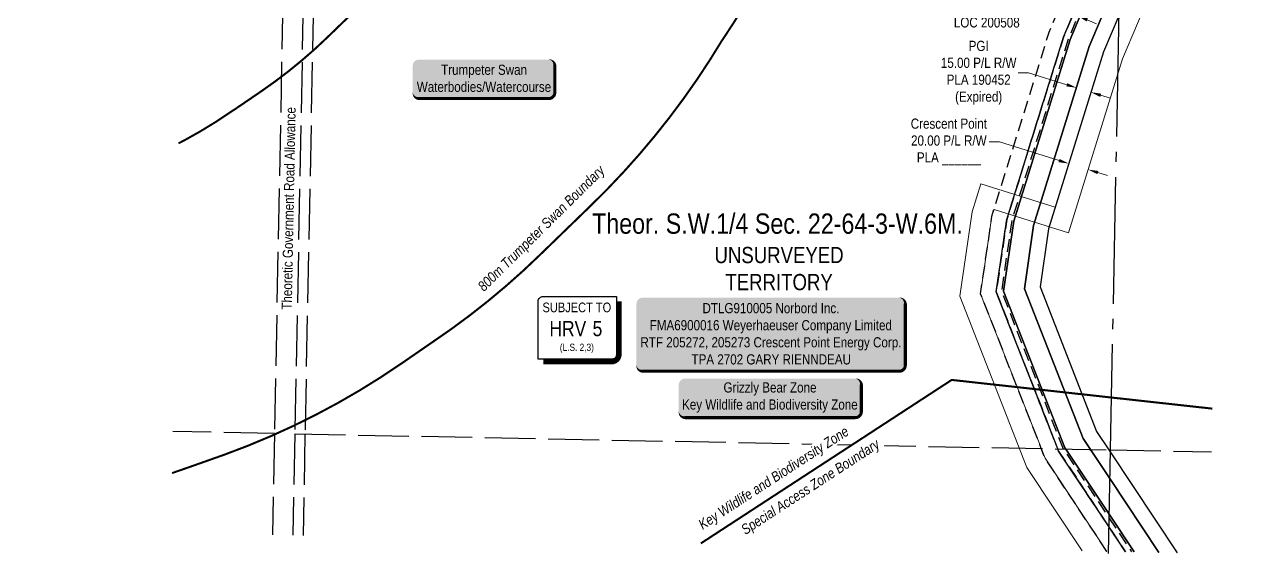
# Model space of a CAD drawing. Extents: x 407404 to 411829, y 6044942 to 6047584.
# Drawn here: x 410612 to 411827, y 6044942 to 6045463 of the extents above; entities that cross this region are included whole.
import ezdxf
from ezdxf.enums import TextEntityAlignment as Align

# ---------------------------------------------------------------- set-up
doc = ezdxf.new("R2010")
doc.units = 0
doc.header["$LTSCALE"] = 5
doc.header["$PDSIZE"] = 0.5
for name, pattern in [('DASHDOT2', [12.7, 6.35, -3.175, 0, -3.175]), ('foc-ACCESSROAD', [3.75, 2.5, -1.25]), ('foc-QUARTERLINE', [33, 25, -3, 2, -3]), ('foc-UNSURVEYED', [12.5, 10, -2.5])]:
    doc.linetypes.add(name, pattern=pattern)
doc.layers.get('Defpoints').update_dxf_attribs({"color": 9})
for name, color, linetype in [('AS-WILDLIFE', 131, 'DASHDOT2'), ('AS-WILDLIFE-BLOCK', 131, 'Continuous'), ('C-AR', 13, 'foc-ACCESSROAD'), ('C-SYMBOL', 7, 'Continuous'), ('CG-NOTES', 7, 'Continuous'), ('CTW', 7, 'Continuous'), ('F-RW', 190, 'Continuous'), ('L-QSEC', 8, 'foc-QUARTERLINE'), ('L-ROAD-T', 7, 'Continuous'), ('L-UNS-T', 3, 'Continuous'), ('L-USEC', 7, 'foc-UNSURVEYED')]:
    doc.layers.add(name, color=color, linetype=linetype)
for name, color, linetype, lineweight in [('C-AR-T', 13, 'Continuous', 9), ('C-RW-T', 13, 'Continuous', 9), ('F-RW-T', 190, 'Continuous', 9)]:
    doc.layers.add(name, color=color, linetype=linetype, lineweight=lineweight)
doc.styles.add('175L', font='ARIALN.TTF', dxfattribs={"height": 20})
doc.styles.add('240', font='ARIALN.TTF', dxfattribs={"height": 30})
doc.styles.add('80', font='ARIALN.TTF', dxfattribs={"height": 10})
doc.styles.add('80CG', font='ARIALN.TTF', dxfattribs={"height": 10})
doc.styles.add('80L', font='ARIALN.TTF', dxfattribs={"height": 10})
doc.styles.add('HRV', font='ARIALN.TTF', dxfattribs={"height": 3})
doc.dimstyles.new('Compass 5 000', dxfattribs={"dimscale": 5, "dimtxt": 9, "dimasz": 2, "dimexe": 0.2, "dimexo": 0.0625, "dimgap": 0.5, "dimtad": 0, "dimtih": 1, "dimtoh": 1, "dimzin": 0, "dimdsep": 46, "dimtxsty": '80CG', "dimcen": 0.1, "dimse1": 1, "dimse2": 1, "dimclrd": 256, "dimclrt": 256, "dimaunit": 1, "dimadec": 4, "dimazin": 0, "dimtfac": 0.06, "dimtofl": 0, "dimtmove": 0, "dimatfit": 1, "dimfxl": 0.2, "dimtolj": 1, "dimtzin": 0, "dimlwd": -1, "dimarcsym": 0})

# ---------------------------------------------------------------- blocks, each defined once
blk = doc.blocks.new('*D54')
at = {"layer": 'C-AR-T', "transparency": 16777216}
for p, q in [((411625.9, 6045482.2), (411615.9, 6045482.2)), ((411636.5, 6045477.7), (411625.9, 6045482.2)), ((411659.6, 6045468), (411668.8, 6045464.2))]:
    blk.add_line(p, q, dxfattribs=at)
for points in [[(411637.2, 6045479.2), (411635.9, 6045476.2), (411645.7, 6045473.8)], [(411660.2, 6045469.6), (411658.9, 6045466.5), (411650.4, 6045471.9)]]:
    blk.add_solid(points, dxfattribs=at)
at = {"layer": 'Defpoints', "color": 0, "transparency": 16777216}
for p in [(411645.7, 6045473.8), (411642, 6045465), (411646.7, 6045463.1)]:
    blk.add_point(p, dxfattribs=at)
at = {"layer": 'C-AR-T', "transparency": 16777216, "insert": (411560.5, 6045482.2), "char_height": 10, "attachment_point": 5, "style": '80CG', "bg_fill": 3, "box_fill_scale": 1.1, "bg_fill_color": 256, "bg_fill_true_color": 13158600, "bg_fill_transparency": 0}
blk.add_mtext('\\A1;Crescent Point\\P5.00 Water Line R/W\\PLOC 200508', dxfattribs=at)
blk = doc.blocks.new('*D55')
at = {"layer": 'Defpoints', "color": 0, "transparency": 16777216}
for p in [(411648.9, 6045401.1), (411644.3, 6045386.4), (411658.6, 6045381.9)]:
    blk.add_point(p, dxfattribs=at)
at = {"layer": 'F-RW-T', "transparency": 16777216}
for p, q in [((411601.6, 6045415.9), (411591.6, 6045415.9)), ((411639.4, 6045404.1), (411601.6, 6045415.9)), ((411672.8, 6045393.7), (411682.3, 6045390.7))]:
    blk.add_line(p, q, dxfattribs=at)
for points in [[(411639.9, 6045405.7), (411638.9, 6045402.5), (411648.9, 6045401.1)], [(411673.3, 6045395.3), (411672.3, 6045392.1), (411663.2, 6045396.7)]]:
    blk.add_solid(points, dxfattribs=at)
at = {"layer": 'F-RW-T', "transparency": 16777216, "insert": (411552.5, 6045415.9), "char_height": 10, "attachment_point": 5, "style": '80CG'}
blk.add_mtext('\\A1;PGI \\P15.00 P/L R/W\\PPLA 190452\\P(Expired)', dxfattribs=at)
blk = doc.blocks.new('*U61')
h = blk.add_hatch(color=255)
edge = h.paths.add_edge_path()
edge.add_line((-84, -20), (84, -20))
edge.add_arc((84, -14), 6, 270, 360)
edge.add_line((90, -14), (90, 12.5))
edge.add_arc((84, 12.5), 6, 0, 90)
edge.add_line((84, 18.5), (-84, 18.5))
edge.add_arc((-84, 12.5), 6, 90, 180)
edge.add_line((-90, 12.5), (-90, -14))
edge.add_arc((-84, -14), 6, 180, 270)
at = {"color": 131, "flags": 128}
blk.add_lwpolyline([(-84, -20, 3, 3, 0), (84, -20, 3, 3, 0.414214), (90, -14, 3, 3, 0), (90, 12.5, 3, 0, 0.414214), (84, 18.5, 0, 0, 0), (-84, 18.5, 0, 0, 0.414214), (-90, 12.5, 0, 0, 0), (-90, -14, 0, 3, 0.414214)], format="xyseb", close=True, dxfattribs=at)
at = {"color": 131, "style": '80'}
blk.add_attdef('ENTER_TEXT_001', (-36, -5), '', height=10, dxfattribs=at)
blk = doc.blocks.new('HRV')
blk.add_lwpolyline([(-35.1, 31.6), (37.2, 31.6), (37.2, -25.5, -0.414214), (32.2, -30.5), (-40.1, -30.5), (-40.1, 26.6, -0.414214)], format="xyb", close=True)
at = {"const_width": 5, "flags": 128}
blk.add_lwpolyline([(-35.1, -33), (32.2, -33, 0.414214), (39.7, -25.5), (39.7, 26.6)], format="xyb", dxfattribs=at)
at = {"style": '80L'}
blk.add_text('SUBJECT TO', height=9.5, dxfattribs=at).set_placement((-2, 13.1), align=Align.BOTTOM_CENTER)
blk.add_attdef('(N.W.1/4 00)', text='', height=7.12, dxfattribs=at).set_placement((-2, -24.4), align=Align.BOTTOM_CENTER)
at = {"layer": 'CTW', "color": 3, "style": 'HRV'}
blk.add_text('HRV', height=15, dxfattribs=at).set_placement((-10.9, -0.2), align=Align.MIDDLE_CENTER)
blk.add_attdef('0', text='', height=15, dxfattribs=at).set_placement((18.3, -0.2), align=Align.MIDDLE_CENTER)
blk = doc.blocks.new('*U58')
h = blk.add_hatch(color=255)
edge = h.paths.add_edge_path()
edge.add_line((-126.5, -37), (126.5, -37))
edge.add_arc((126.5, -31), 6, 270, 360)
edge.add_line((132.5, -31), (132.5, 29.5))
edge.add_arc((126.5, 29.5), 6, 0, 90)
edge.add_line((126.5, 35.5), (-126.5, 35.5))
edge.add_arc((-126.5, 29.5), 6, 90, 180)
edge.add_line((-132.5, 29.5), (-132.5, -31))
edge.add_arc((-126.5, -31), 6, 180, 270)
at = {"color": 44, "flags": 128}
blk.add_lwpolyline([(-126.5, -37, 3, 3, 0), (126.5, -37, 3, 3, 0.414214), (132.5, -31, 3, 3, 0), (132.5, 29.5, 3, 0, 0.414214), (126.5, 35.5, 0, 0, 0), (-126.5, 35.5, 0, 0, 0.414214), (-132.5, 29.5, 0, 0, 0), (-132.5, -31, 0, 3, 0.414214)], format="xyseb", close=True, dxfattribs=at)
at = {"color": 44, "style": '80'}
blk.add_attdef('ENTER_TEXT_001', (-36, -5), '', height=10, dxfattribs=at)
blk = doc.blocks.new('*U63')
h = blk.add_hatch(color=255)
edge = h.paths.add_edge_path()
edge.add_line((-64, -20), (64, -20))
edge.add_arc((64, -14), 6, 270, 360)
edge.add_line((70, -14), (70, 12.5))
edge.add_arc((64, 12.5), 6, 0, 90)
edge.add_line((64, 18.5), (-64, 18.5))
edge.add_arc((-64, 12.5), 6, 90, 180)
edge.add_line((-70, 12.5), (-70, -14))
edge.add_arc((-64, -14), 6, 180, 270)
at = {"color": 131, "flags": 128}
blk.add_lwpolyline([(-64, -20, 3, 3, 0), (64, -20, 3, 3, 0.414214), (70, -14, 3, 3, 0), (70, 12.5, 3, 0, 0.414214), (64, 18.5, 0, 0, 0), (-64, 18.5, 0, 0, 0.414214), (-70, 12.5, 0, 0, 0), (-70, -14, 0, 3, 0.414214)], format="xyseb", close=True, dxfattribs=at)
at = {"color": 131, "style": '80'}
blk.add_attdef('ENTER_TEXT_001', (-36, -5), '', height=10, dxfattribs=at)
blk = doc.blocks.new('*D67')
at = {"layer": 'C-RW-T', "transparency": 16777216}
for p, q in [((411572.9, 6045347.6), (411562.9, 6045347.6)), ((411631.8, 6045329.3), (411572.9, 6045347.6)), ((411670, 6045317.4), (411679.6, 6045314.4))]:
    blk.add_line(p, q, dxfattribs=at)
for points in [[(411632.3, 6045330.9), (411631.3, 6045327.7), (411641.4, 6045326.3)], [(411670.5, 6045319), (411669.5, 6045315.8), (411660.5, 6045320.4)]]:
    blk.add_solid(points, dxfattribs=at)
at = {"layer": 'Defpoints', "color": 0, "transparency": 16777216}
for p in [(411638.8, 6045318), (411641.4, 6045326.3), (411657.9, 6045312.1)]:
    blk.add_point(p, dxfattribs=at)
at = {"layer": 'C-RW-T', "transparency": 16777216, "insert": (411523.1, 6045347.6), "char_height": 10, "attachment_point": 5, "style": '80CG'}
blk.add_mtext('\\A1;Crescent Point\\P20.00 P/L R/W\\PPLA ______', dxfattribs=at)

msp = doc.modelspace()

# ---------------------------------------------------------------- linework, layer by layer
at = {"layer": 'AS-WILDLIFE', "flags": 128}
for points, const_width in [([(410763.603, 6045346.295), (410769.69, 6045349.432), (410785.097, 6045358.101), (410800.177, 6045367.329), (410814.908, 6045377.103), (410820.119, 6045380.532), (410844.775, 6045397.355), (410858.697, 6045407.221), (410872.275, 6045417.555), (410885.492, 6045428.347), (410898.333, 6045439.584), (410910.783, 6045451.253), (410961.688, 6045500.62), (410974.708, 6045513.722), (410987.236, 6045527.297), (410999.253, 6045541.325), (411010.745, 6045555.788), (411021.694, 6045570.665), (411032.086, 6045585.936), (411041.907, 6045601.581), (411045.143, 6045606.954), (411055.482, 6045622.292), (411065.214, 6045638.022), (411074.326, 6045654.119), (411091.358, 6045685.597), (411100.473, 6045703.275), (411108.877, 6045721.301), (411116.558, 6045739.646), (411123.503, 6045758.283), (411129.701, 6045777.181), (411135.143, 6045796.311), (411139.82, 6045815.642), (411143.724, 6045835.144), (411146.849, 6045854.786), (411149.191, 6045874.537), (411153.477, 6045918.082), (411155, 6045937.38), (411155.775, 6045956.722), (411155.8, 6045976.079), (411155.076, 6045995.422), (411153.604, 6046014.724), (411151.386, 6046033.953), (411148.425, 6046053.083), (411144.726, 6046072.083), (411140.294, 6046090.927), (411135.136, 6046109.584), (411129.259, 6046128.028), (411122.673, 6046146.23), (411108.904, 6046182.098), (411101.755, 6046199.76), (411093.934, 6046217.135), (411085.453, 6046234.197), (411076.324, 6046250.922), (411066.562, 6046267.285), (411056.18, 6046283.262), (411045.193, 6046298.83), (411033.618, 6046313.965), (411021.472, 6046328.646), (411008.772, 6046342.85), (410995.538, 6046356.558), (410981.788, 6046369.748), (410967.543, 6046382.403), (410952.823, 6046394.502), (410937.651, 6046406.028), (410922.049, 6046416.965), (410906.039, 6046427.296), (410889.644, 6046437.006), (410872.89, 6046446.08), (410855.801, 6046454.507), (410840.863, 6046464.723), (410820.049, 6046476.942), (410811.346, 6046481.772), (410804.144, 6046486.877), (410802.868, 6046487.746)], 2.001), ([(411278.583, 6044951.625), (411525.922, 6045112.896), (411782.988, 6045084.553)], 2)]:
    msp.add_lwpolyline(points, dxfattribs=dict(at, const_width=const_width))
at = {"layer": 'C-AR', "flags": 128}
for points in [[(411697.272, 6044943.346), (411680.808, 6044968.157), (411631.361, 6045042.668), (411630.504, 6045044.852), (411569.875, 6045199.647), (411580.221, 6045271.112), (411636.165, 6045450.97), (411674.652, 6045542.766), (411677.576, 6045549.742), (411683.848, 6045564.703), (411453.164, 6045797.516), (411455.976, 6045816.155), (411456.642, 6045822.429), (411458.675, 6045841.458), (411459.814, 6045852.632), (411463.161, 6045885.123), (411465.786, 6045912.655), (411467.044, 6045941.333), (411467.109, 6045990.846), (411464.468, 6046036.417), (411457.761, 6046089.227), (411449.104, 6046141.776), (411426.986, 6046220.43), (411411.318, 6046261.579), (411409.377, 6046266.676), (411711.631, 6046561.97), (411782.877, 6046631.577), (411790.393, 6046650.506), (411792.839, 6046656.669), (411793.129, 6046680.62), (411797.729, 6047060.223), (411722.642, 6047131.149), (411719.655, 6047133.971), (411626.553, 6047128.462), (411614.609, 6047127.755), (411613.442, 6047129.11), (411602.655, 6047141.627), (411628.771, 6047259.801), (411629.424, 6047262.758), (411712.526, 6047309.699), (411725.581, 6047317.074), (411726.246, 6047317.45), (411827.281, 6047374.522)], [(411827.168, 6047368.718), (411728.039, 6047312.722), (411726.134, 6047311.646), (411714.984, 6047305.347), (411633.823, 6047259.501), (411627.717, 6047231.83), (411608.073, 6047142.979), (411616.797, 6047132.89), (411721.553, 6047139.089), (411722.773, 6047137.934), (411802.753, 6047062.317), (411798.127, 6046680.521), (411797.826, 6046655.683), (411795.729, 6046650.4), (411787.13, 6046628.743), (411711.493, 6046554.848), (411415.216, 6046265.387), (411431.737, 6046221.997), (411454.005, 6046142.87), (411462.715, 6046089.951), (411469.448, 6046036.876), (411472.108, 6045990.987), (411472.034, 6045941.216), (411470.773, 6045912.307), (411468.135, 6045884.628), (411464.829, 6045852.533), (411463.628, 6045840.884), (411463.212, 6045836.971), (411461.182, 6045817.848), (411460.934, 6045815.518), (411458.483, 6045799.259), (411689.754, 6045565.85), (411687.66, 6045560.855), (411681.387, 6045545.896), (411640.865, 6045449.252), (411585.11, 6045269.999), (411575.012, 6045200.232), (411635.899, 6045044.746), (411680.977, 6044976.94), (411703.351, 6044943.226)], [(411679.032, 6044943.707), (411617.977, 6045035.71), (411614.271, 6045045.171), (411554.463, 6045197.87), (411565.547, 6045274.434), (411622.056, 6045456.108), (411663.225, 6045554.302), (411666.145, 6045561.271), (411437.224, 6045792.346), (411375.921, 6045854.29), (411224.428, 6046007.208), (411219.487, 6046012.173), (411210.212, 6046021.319), (411184.135, 6046047.032), (411178.151, 6046052.933), (411170.899, 6046060.084), (411181.4, 6046070.689), (411220.778, 6046031.851), (411223.061, 6046029.599), (411227.797, 6046024.919), (411229.97, 6046022.771), (411234.945, 6046017.769), (411237.217, 6046015.484), (411397.34, 6045853.866), (411440.003, 6045810.803), (411441.096, 6045818.066), (411443.022, 6045836.173), (411443.74, 6045842.965), (411444.767, 6045852.929), (411445.03, 6045855.456), (411448.236, 6045886.603), (411450.818, 6045913.694), (411452.038, 6045941.667), (411452.11, 6045990.423), (411449.524, 6046035.037), (411442.924, 6046087.068), (411434.454, 6046138.525), (411412.73, 6046215.72), (411400.773, 6046251.277), (411399.31, 6046255.63), (411398.299, 6046258.636), (411395.767, 6046266.166), (411382.067, 6046306.908), (411362.374, 6046353.557), (411323.495, 6046423.608), (411290.961, 6046471.984), (411257.468, 6046515.667), (411217.054, 6046560.91), (411185.217, 6046591.653), (411143.447, 6046627.209), (411110.362, 6046651.777), (411092.432, 6046664.328), (411089.669, 6046666.268), (411068.529, 6046680.098), (411046.963, 6046693.255), (411043.04, 6046695.478), (411024.993, 6046705.723), (411003.951, 6046717.637), (410970.399, 6046737.086), (410944.238, 6046754.708), (410921.631, 6046768.418), (410912.912, 6046773.706), (410891.796, 6046785.509), (410885.827, 6046788.846), (410833.205, 6046814.644), (410779.154, 6046835.329), (410734.799, 6046849.723), (410674.033, 6046866.317), (410626.259, 6046876.896), (410598.976, 6046881.083), (410584.112, 6046883.468), (410547.791, 6046919.707), (410532.181, 6046935.283), (410487.459, 6046979.905), (410476.843, 6046990.498), (410484.501, 6046998.17), (410487.435, 6047001.109), (410498.053, 6046990.515), (410547.69, 6046940.988), (410563.3, 6046925.413), (410584.05, 6046904.708), (410591.354, 6046897.421), (410599.019, 6046896.245), (410629.021, 6046891.642), (410677.631, 6046880.877), (410739.091, 6046864.093), (410784.151, 6046849.471), (410839.197, 6046828.405), (410892.127, 6046802.456), (410892.79, 6046802.131), (410920.459, 6046786.664), (410921.969, 6046785.748), (410952.318, 6046767.343), (410978.356, 6046749.804), (411011.405, 6046730.647), (411032.38, 6046718.77), (411054.57, 6046706.178), (411073.081, 6046694.881), (411076.54, 6046692.775), (411098.076, 6046678.685), (411119.262, 6046663.795), (411152.787, 6046638.949), (411195.294, 6046602.765), (411227.867, 6046571.311), (411269.025, 6046525.236), (411303.143, 6046480.738), (411336.294, 6046431.444), (411375.874, 6046360.129), (411395.984, 6046312.493), (411407.648, 6046277.856), (411410.204, 6046270.266), (411410.909, 6046268.172), (411411.194, 6046267.324), (411412.681, 6046262.91), (411426.986, 6046220.43), (411449.111, 6046141.78), (411457.765, 6046089.229), (411464.468, 6046036.417), (411467.109, 6045990.846), (411467.04, 6045941.331), (411465.786, 6045912.655), (411463.161, 6045885.123), (411459.814, 6045852.632), (411458.669, 6045841.44), (411456.642, 6045822.429), (411455.976, 6045816.155), (411453.165, 6045797.517), (411683.848, 6045564.703), (411677.576, 6045549.742), (411674.652, 6045542.766), (411636.165, 6045450.97), (411580.221, 6045271.112), (411569.875, 6045199.647), (411630.504, 6045044.852), (411631.361, 6045042.669), (411680.808, 6044968.157), (411697.272, 6044943.346)]]:
    msp.add_lwpolyline(points, dxfattribs=at)
at = {"layer": 'C-RW-T'}
for points in [[(411134.882, 6047567.693), (411290.487, 6047144.727), (411434.614, 6046270.623), (411450.739, 6046228.274), (411473.55, 6046147.214), (411482.501, 6046092.834), (411489.366, 6046038.715), (411492.1, 6045991.551), (411492.025, 6045940.765), (411490.723, 6045910.922), (411488.029, 6045882.656), (411484.714, 6045850.483), (411484.079, 6045844.319), (411707.325, 6045619.166), (411755, 6045571.056), (411730.542, 6045515.863), (411708.992, 6045464.43), (411694.462, 6045429.749), (411641.079, 6045258.068), (411567.633, 6045281.138), (411565.547, 6045274.434), (411554.463, 6045197.87), (411617.977, 6045035.71), (411679.032, 6044943.707)], [(411654.72, 6044944.188), (411600.141, 6045026.434), (411533.921, 6045195.502), (411545.989, 6045278.862), (411554.497, 6045306.218), (411627.942, 6045283.149), (411675.655, 6045436.595), (411690.554, 6045472.156), (411712.182, 6045523.776), (411731.194, 6045566.678), (411693.125, 6045605.095), (411463.212, 6045836.971), (411463.628, 6045840.884), (411464.829, 6045852.533), (411468.135, 6045884.628), (411470.773, 6045912.307), (411472.034, 6045941.216), (411472.108, 6045990.987), (411469.448, 6046036.876), (411462.715, 6046089.951), (411454.005, 6046142.87), (411431.737, 6046221.997), (411415.216, 6046265.387), (411271.071, 6047139.604)]]:
    msp.add_lwpolyline(points, dxfattribs=at)
at = {"layer": 'F-RW'}
for points in [[(410803.091, 6046492.925), (410884.519, 6046412.619), (410894.641, 6046402.636), (410914.117, 6046383.428), (411245.53, 6046056.557), (411254.69, 6046047.535), (411259.64, 6046042.54), (411445.032, 6045855.455), (411447.584, 6045852.874), (411458.675, 6045841.458), (411463.212, 6045836.971), (411693.125, 6045605.095), (411731.194, 6045566.678), (411712.182, 6045523.776), (411690.554, 6045472.156), (411675.655, 6045436.595), (411621.307, 6045261.809), (411613.025, 6045204.606), (411668.834, 6045062.14), (411680.966, 6045043.858), (411682.234, 6045041.948), (411748.341, 6044942.337)], [(411730.107, 6044942.697), (411681.725, 6045015.601), (411662.733, 6045044.217), (411655.457, 6045055.182), (411597.618, 6045202.83), (411606.638, 6045265.13), (411661.566, 6045441.779), (411691.341, 6045512.834), (411698.371, 6045529.61), (411713.443, 6045563.287), (411692.721, 6045584.198), (411461.182, 6045817.848), (411456.642, 6045822.429), (411443.023, 6045836.172), (411426.053, 6045853.299), (411249.055, 6046031.921), (411244.072, 6046036.951), (411234.934, 6046045.964), (410913.714, 6046362.767), (410884.116, 6046391.958), (410802.221, 6046472.724)], [(410802.221, 6046472.724), (410884.116, 6046391.958), (410913.714, 6046362.767), (411234.934, 6046045.964), (411244.072, 6046036.951), (411249.055, 6046031.921), (411426.053, 6045853.299), (411443.023, 6045836.172), (411456.642, 6045822.429), (411461.182, 6045817.848), (411692.721, 6045584.198), (411713.443, 6045563.287), (411698.371, 6045529.61), (411691.341, 6045512.834), (411661.566, 6045441.779), (411606.638, 6045265.13), (411597.618, 6045202.83), (411655.457, 6045055.182), (411662.733, 6045044.217), (411681.725, 6045015.601), (411730.107, 6044942.697)], [(411705.786, 6044943.178), (411681.045, 6044980.458), (411638.414, 6045044.696), (411637.615, 6045045.902), (411577.068, 6045200.46), (411587.072, 6045269.559), (411642.752, 6045448.627), (411679.949, 6045537.393), (411682.914, 6045544.355), (411689.808, 6045558.687), (411687.66, 6045560.855), (411683.848, 6045564.703), (411453.164, 6045797.516), (411440.004, 6045810.798), (411397.331, 6045853.867), (411234.943, 6046017.764), (411229.952, 6046022.801), (411220.778, 6046031.851), (411181.4, 6046070.688), (410913.176, 6046335.243), (410883.579, 6046364.436), (410801.063, 6046445.82)], [(411697.272, 6044943.346), (411680.808, 6044968.157), (411631.361, 6045042.668), (411630.504, 6045044.852), (411569.875, 6045199.647), (411580.221, 6045271.112), (411636.165, 6045450.97), (411674.652, 6045542.766)], [(411679.949, 6045537.393), (411642.752, 6045448.627), (411587.072, 6045269.559), (411577.068, 6045200.46), (411637.615, 6045045.902), (411638.414, 6045044.696), (411681.045, 6044980.458), (411705.786, 6044943.178)]]:
    msp.add_lwpolyline(points, dxfattribs=at)
at = {"layer": 'L-QSEC'}
for p, q in [((411697.049, 6045807.963), (411682.27, 6045043.833)), ((411682.27, 6045043.833), (411680.297, 6044941.8))]:
    msp.add_line(p, q, dxfattribs=at)
at = {"layer": 'L-USEC'}
for p, q in [((410873.817, 6045864.243), (410858.129, 6045060.128)), ((410893.933, 6045863.85), (410878.245, 6045059.73)), ((410903.973, 6045863.647), (410888.285, 6045059.532)), ((410858.129, 6045060.128), (410758.059, 6045062.106)), ((410858.129, 6045060.128), (410856.178, 6044960.148)), ((410878.245, 6045059.73), (410876.294, 6044959.75)), ((410878.245, 6045059.73), (411682.27, 6045043.833)), ((410888.285, 6045059.532), (410886.334, 6044959.552)), ((411682.27, 6045043.833), (411782.162, 6045041.858))]:
    msp.add_line(p, q, dxfattribs=at)

# ---------------------------------------------------------------- block references
at = {"layer": 'AS-WILDLIFE-BLOCK'}
ref = msp.add_blockref('*U63', (411064.584, 6045410.453), dxfattribs=dict(at, xscale=1.000440123623586, yscale=1.000440123623586, zscale=1.000440123623586))
ref.add_attrib('ENTER_TEXT_001', 'Trumpeter Swan', (411022.488, 6045413.866), dxfattribs={"layer": '0', "color": 131, "height": 10.0044, "style": '80'})
ref.add_attrib('ENTER_TEXT_002', 'Waterbodies/Watercourse', (410998.508, 6045397.021), dxfattribs={"layer": '0', "color": 131, "height": 10.0044, "style": '80'})
ref = msp.add_blockref('*U61', (411346.838, 6045095.677), dxfattribs=dict(at, xscale=1.000002621153126, yscale=1.000002621153126, zscale=1.000002621153126))
ref.add_attrib('ENTER_TEXT_001', 'Grizzly Bear Zone', (411300.927, 6045100.477), dxfattribs={"layer": '0', "color": 131, "height": 10.00003, "style": '80'})
ref.add_attrib('ENTER_TEXT_002', 'Key Wildlife and Biodiversity Zone', (411260.064, 6045083.64), dxfattribs={"layer": '0', "color": 131, "height": 10.00003, "style": '80'})
at = {"layer": 'CG-NOTES', "xscale": 1.000004932169814, "yscale": 1.000004932169814, "zscale": 0.5000024660849104}
msp.add_blockref('HRV', (411158.34, 6045163.743), dxfattribs=at).add_auto_attribs({'(N.W.1/4 00)': '(L.S. 2,3)', '0': '5'})
at = {"layer": 'F-RW-T'}
ref = msp.add_blockref('*U58', (411347.65, 6045158.447), dxfattribs=dict(at, xscale=1.000440123623586, yscale=1.000440123623586, zscale=1.000440123623586))
ref.add_attrib('ENTER_TEXT_001', 'DTLG910005 Norbord Inc.', (411280.182, 6045178.719), dxfattribs={"layer": '0', "color": 44, "height": 10.0044, "style": '80'})
ref.add_attrib('ENTER_TEXT_002', 'FMA6900016 Weyerhaeuser Company Limited', (411228.143, 6045161.867), dxfattribs={"layer": '0', "color": 44, "height": 10.0044, "style": '80'})
ref.add_attrib('ENTER_TEXT_003', 'RTF 205272, 205273 Crescent Point Energy Corp.', (411219.009, 6045145.016), dxfattribs={"layer": '0', "color": 44, "height": 10.0044, "style": '80'})
ref.add_attrib('ENTER_TEXT_004', 'TPA 2702 GARY RIENNDEAU', (411269.331, 6045128.165), dxfattribs={"layer": '0', "color": 44, "height": 10.0044, "style": '80'})

# ---------------------------------------------------------------- texts
at = {"layer": 'AS-WILDLIFE', "insert": (411122.19, 6045261.461), "char_height": 10.0044, "attachment_point": 5, "rotation": 44.76966, "style": '240'}
msp.add_mtext_dynamic_manual_height_columns('{\\fArial Narrow|b0|i1|c0|p34;800m Trumpeter Swan Boundary}', width=169.60845, gutter_width=45.02, heights=[0], dxfattribs=at)
at = {"layer": 'C-SYMBOL', "color": 3, "style": '175L'}
msp.add_text('Theor. S.W.1/4 Sec. 22-64-3-W.6M.', height=20.0088, dxfattribs=at).set_placement((411354.121, 6045251.091), align=Align.BOTTOM_CENTER)
at = {"layer": 'L-ROAD-T', "style": '80L'}
msp.add_text('Theoretic Government Road Allowance', height=10, rotation=88.881623, dxfattribs=at).set_placement((410872.182, 6045282.126), align=Align.MIDDLE_CENTER)
at = {"layer": 'L-UNS-T', "color": 3, "insert": (411355.714, 6045222.644), "char_height": 16.00704, "attachment_point": 5, "style": '80L'}
msp.add_mtext_dynamic_manual_height_columns('UNSURVEYED TERRITORY', width=126.46939, gutter_width=47.521, heights=[0], dxfattribs=at)

# ---------------------------------------------------------------- dimensions: what is measured, and where the dimension line sits
at = {"layer": 'C-RW-T'}
dim = msp.add_linear_dim(base=(411641.366, 6045326.322), p1=(411657.883, 6045312.112), p2=(411638.794, 6045318.048), angle=162.727198, text='Crescent Point\\P20.00 P/L R/W\\PPLA ______', dimstyle='Compass 5 000', dxfattribs=at)
dim.commit()
dim.dimension.update_dxf_attribs({"geometry": '*D67', "text_midpoint": (411523.125, 6045347.615), "dimtype": 161})

# ---------------------------------------------------------------- next in the draw order: texts
at = {"layer": 'AS-WILDLIFE', "insert": (411274.986, 6044973.255), "char_height": 10, "attachment_point": 1, "rotation": 33.105185, "style": '80L', "bg_fill": 3, "box_fill_scale": 1.2, "bg_fill_color": 256, "bg_fill_transparency": 0}
msp.add_mtext_dynamic_manual_height_columns('{\\fArial Narrow|b0|i1|c0|p34;Key Wildlife and Biodiversity Zone}', width=173.08883, gutter_width=50.022, heights=[0], dxfattribs=at)

# ---------------------------------------------------------------- next in the draw order: dimensions: what is measured, and where the dimension line sits
at = {"layer": 'C-AR-T'}
dim = msp.add_linear_dim(base=(411645.747, 6045473.824), p1=(411646.655, 6045463.06), p2=(411642.044, 6045464.993), angle=157.253307, text='Crescent Point\\P5.00 Water Line R/W\\PLOC 200508', dimstyle='Compass 5 000', override={"dimtfill": 1}, dxfattribs=at)
dim.commit()
dim.dimension.update_dxf_attribs({"geometry": '*D54', "text_midpoint": (411560.48, 6045482.159), "dimtype": 161})

# ---------------------------------------------------------------- next in the draw order: texts
at = {"layer": 'AS-WILDLIFE', "insert": (411317.049, 6044968.207), "char_height": 10, "attachment_point": 1, "rotation": 33.105185, "style": '80L', "bg_fill": 3, "box_fill_scale": 1.2, "bg_fill_color": 256, "bg_fill_transparency": 0}
msp.add_mtext_dynamic_manual_height_columns('{\\fArial Narrow|b0|i1|c0|p34;Special Access Zone Boundary}', width=160.66823, gutter_width=50.022, heights=[0], dxfattribs=at)

# ---------------------------------------------------------------- next in the draw order: dimensions: what is measured, and where the dimension line sits
at = {"layer": 'F-RW-T'}
dim = msp.add_linear_dim(base=(411648.929, 6045401.138), p1=(411658.649, 6045381.903), p2=(411644.332, 6045386.355), angle=162.727221, text='PGI \\P15.00 P/L R/W\\PPLA 190452\\P(Expired)', dimstyle='Compass 5 000', dxfattribs=at)
dim.commit()
dim.dimension.update_dxf_attribs({"geometry": '*D55', "text_midpoint": (411552.48, 6045415.865), "dimtype": 161})

# ---------------------------------------------------------------- next in the draw order: linework, layer by layer
at = {"layer": 'AS-WILDLIFE', "const_width": 1.999, "flags": 128}
msp.add_lwpolyline([(411441.534, 6045797.265), (411441.438, 6045796.603), (411437.185, 6045772.497), (411432.197, 6045748.531), (411426.477, 6045724.729), (411420.032, 6045701.114), (411412.867, 6045677.707), (411404.989, 6045654.53), (411396.406, 6045631.605), (411387.126, 6045608.953), (411377.157, 6045586.595), (411366.508, 6045564.554), (411355.19, 6045542.848), (411338.158, 6045511.37), (411329.077, 6045495.077), (411319.583, 6045479.021), (411309.683, 6045463.212), (411299.383, 6045447.661), (411287.206, 6045428.035), (411274.467, 6045408.768), (411261.178, 6045389.876), (411247.349, 6045371.377), (411232.991, 6045353.284), (411218.118, 6045335.613), (411202.74, 6045318.379), (411186.871, 6045301.597), (411170.524, 6045285.279), (411119.619, 6045235.912), (411103.157, 6045220.371), (411086.237, 6045205.329), (411068.876, 6045190.799), (411051.088, 6045176.795), (411032.889, 6045163.328), (411014.296, 6045150.412), (410984.048, 6045129.544), (410963.47, 6045115.797), (410942.46, 6045102.721), (410921.038, 6045090.328), (410899.229, 6045078.633), (410877.055, 6045067.646), (410854.537, 6045057.379), (410831.701, 6045047.843), (410808.569, 6045039.049), (410772.013, 6045026.109), (410764.293, 6045023.461), (410757.256, 6045020.987)], dxfattribs=at)

doc.saveas('drawing.dxf')
